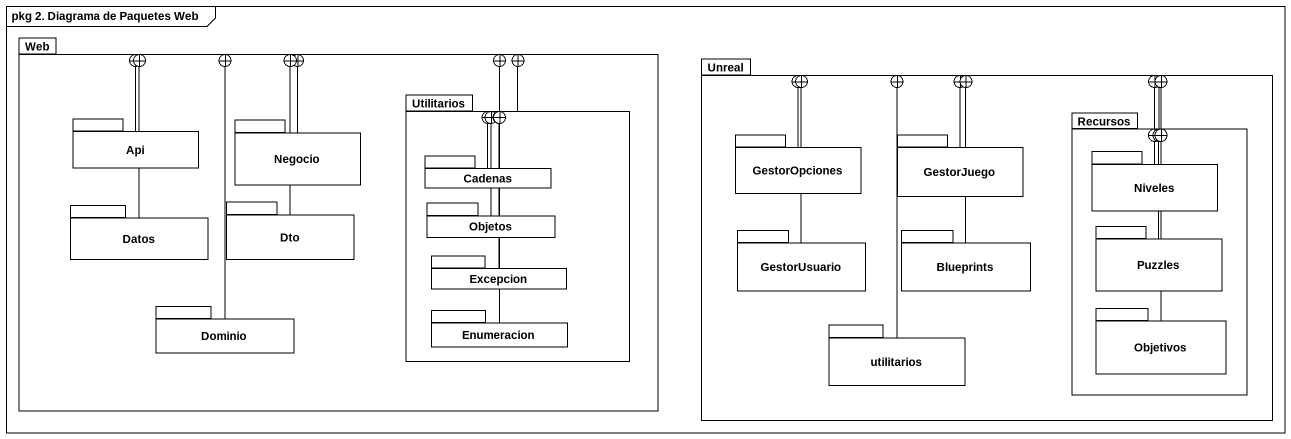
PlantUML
@startuml
mainframe pkg 2. Diagrama de Paquetes Web
package Web {
  package Utilitarios {
    package Cadenas {
    }
    package Objetos {
    }
    package Excepcion {
    }
    package Enumeracion {
    }
  }
  package Api {
  }
  package Negocio {
  }
  package Datos {
  }
  package Dto {
  }
  package Dominio {
  }
}
package Unreal {
  package GestorOpciones {
  }
  package GestorJuego {
  }
  package Recursos {
    package Niveles {
    }
    package Puzzles {
    }
    package Objetivos {
    }
  }
  package GestorUsuario {
  }
  package Blueprints {
  }
  package utilitarios {
  }
}
Utilitarios -left-+ Web
Api -right-+ Web
Negocio --+ Web
Cadenas --+ Utilitarios
GestorOpciones -right-+ Unreal
GestorJuego --+ Unreal
Recursos -left-+ Unreal
Niveles -left-+ Unreal
Niveles --+ Recursos
Datos -right-+ Web
Dto -right-+ Web
Objetos -right-+ Utilitarios
GestorUsuario -right-+ Unreal
Blueprints -up-+ Unreal
Puzzles -up-+ Recursos
Excepcion -up-+ Utilitarios
Dominio -up-+ Web
Enumeracion -up-+ Web
Enumeracion -up-+ Utilitarios
utilitarios -up-+ Unreal
Objetivos -left-+ Unreal
Objetivos -up-+ Recursos
@enduml
